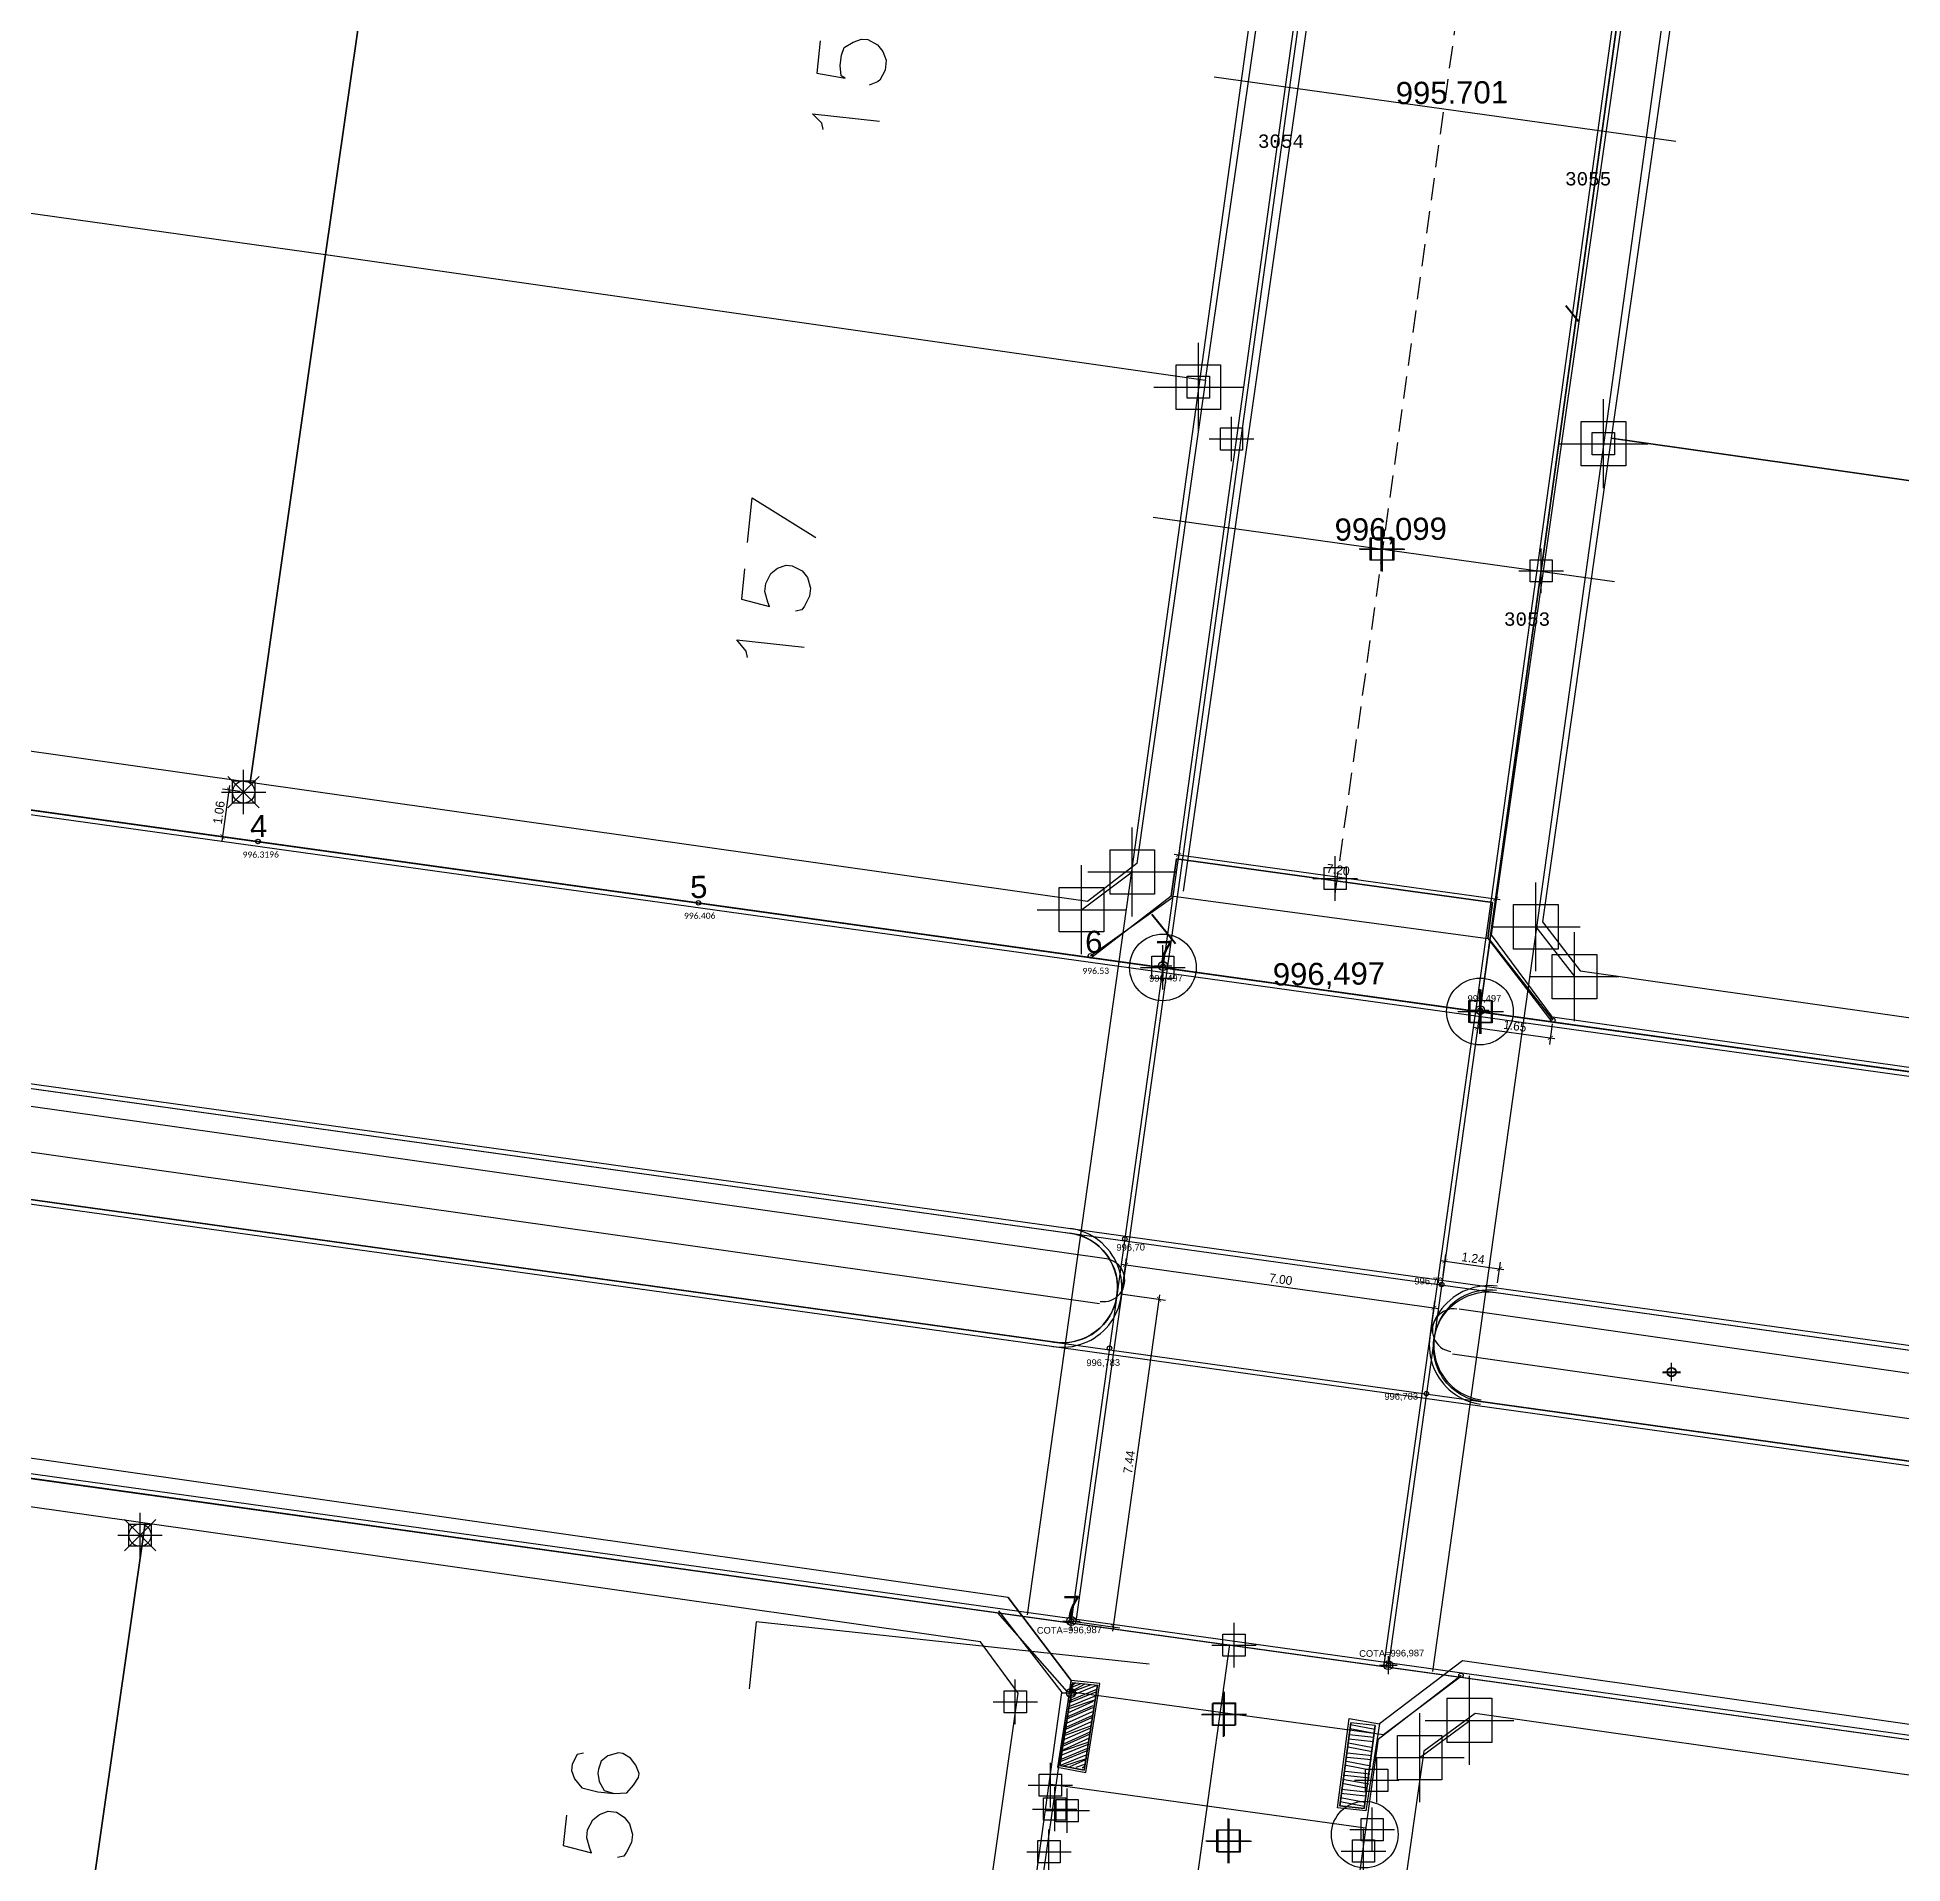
# Model space of a CAD drawing. Header units: metres. Extents: x -977055 to 805873, y -1033982 to 242021.
# Drawn here: x 883.72 to 925.68, y 1032.73 to 1073.81 of the extents above; entities that cross this region are included whole.
import ezdxf
from ezdxf.enums import TextEntityAlignment as Align

# ---------------------------------------------------------------- set-up
doc = ezdxf.new("R2010")
doc.units = ezdxf.units.M
doc.header["$PDMODE"] = 32
doc.header["$PDSIZE"] = 1.5
doc.linetypes.add('DASHED', pattern=[0.75, 0.5, -0.25])
for name, color, linetype in [('12-CONDICIONES EXISTENTES', 2, 'Continuous'), ('C-ANNO-MATC-TEXT', 150, 'Continuous'), ('C-ROAD-PROF-TEXT', 11, 'Continuous'), ('LOTE 243', 6, 'Continuous'), ('PUNTOS V', 4, 'Continuous'), ('V-NODE', 1, 'Continuous')]:
    doc.layers.add(name, color=color, linetype=linetype)
doc.layers.add('PDF2_area escolar', color=7, linetype='Continuous', true_color=0x989898)
doc.layers.add('PDF_Geometry', color=7, linetype='Continuous', true_color=0x797979)
doc.styles.add('CITY2', font='stylu.ttf', dxfattribs={"height": 0.2})
doc.styles.add('MONOTXT4', font='monotxt4.shx')
doc.styles.get("Standard").update_dxf_attribs({"font": 'arial.ttf'})
doc.dimstyles.new('COTAS2', dxfattribs={"dimtxt": 0.02, "dimasz": 0.1, "dimexe": 0.15, "dimexo": 0.08, "dimgap": 0.05, "dimtad": 1, "dimzin": 0, "dimdsep": 46, "dimtxsty": 'CITY2', "dimblk": 'ARCHTICK', "dimcen": 1, "dimdle": 0.1, "dimclrd": 1, "dimclre": 1, "dimclrt": 2, "dimadec": 0, "dimazin": 0, "dimtfac": 1, "dimtofl": 0, "dimtmove": 0, "dimatfit": 3, "dimldrblk": 'ARCHTICK', "dimfxl": 0.18, "dimtolj": 1, "dimtzin": 0, "dimarcsym": 0})

# ---------------------------------------------------------------- blocks, each defined once
blk = doc.blocks.new('*U2420')
at = {"color": 0, "linetype": 'ByBlock', "lineweight": -2, "transparency": 16777216}
for p, q in [((0, -1), (0, 1)), ((-1, 0), (1, 0))]:
    blk.add_line(p, q, dxfattribs=at)
blk.add_lwpolyline([(-0.5, -0.5), (-0.5, 0.5), (0.5, 0.5), (0.5, -0.5)], close=True, dxfattribs=at)
blk = doc.blocks.new('*U2468', base_point=(915.933, 1035.95, 997.977))
at = {"layer": 'V-NODE', "color": 10, "lineweight": -2}
blk.add_blockref('*U2420', (915.933, 1035.95, 997.977), dxfattribs=at)
blk = doc.blocks.new('*U2471', base_point=(914.814, 1035.112, 997.928))
at = {"layer": 'V-NODE', "color": 10, "lineweight": -2}
blk.add_blockref('*U2420', (914.814, 1035.112, 997.928), dxfattribs=at)
blk = doc.blocks.new('*U2474', base_point=(917.426, 1053.8, 997.251))
at = {"layer": 'V-NODE', "color": 10, "lineweight": -2}
blk.add_blockref('*U2420', (917.426, 1053.8, 997.251), dxfattribs=at)
blk = doc.blocks.new('*U2477', base_point=(918.295, 1052.68, 997.242))
at = {"layer": 'V-NODE', "color": 10, "lineweight": -2}
blk.add_blockref('*U2420', (918.295, 1052.68, 997.242), dxfattribs=at)
blk = doc.blocks.new('*U2480', base_point=(908.348, 1055.035, 997.056))
at = {"layer": 'V-NODE', "color": 10, "lineweight": -2}
blk.add_blockref('*U2420', (908.348, 1055.035, 997.056), dxfattribs=at)
blk = doc.blocks.new('*U2483', base_point=(907.208, 1054.186, 997.145))
at = {"layer": 'V-NODE', "color": 10, "lineweight": -2}
blk.add_blockref('*U2420', (907.208, 1054.186, 997.145), dxfattribs=at)
blk = doc.blocks.new('*U2486', base_point=(909.835, 1065.94, 996.842))
at = {"layer": 'V-NODE', "color": 10, "lineweight": -2}
blk.add_blockref('*U2420', (909.835, 1065.94, 996.842), dxfattribs=at)
blk = doc.blocks.new('*U2489', base_point=(918.946, 1064.669, 996.856))
at = {"layer": 'V-NODE', "color": 10, "lineweight": -2}
blk.add_blockref('*U2420', (918.946, 1064.669, 996.856), dxfattribs=at)
blk = doc.blocks.new('*U2498')
at = {"color": 0, "linetype": 'ByBlock', "lineweight": -2, "transparency": 16777216}
for p, q in [((0, -1), (0, 1)), ((-1, 0), (1, 0))]:
    blk.add_line(p, q, dxfattribs=at)
blk.add_lwpolyline([(-0.5, -0.5), (-0.5, 0.5), (0.5, 0.5), (0.5, -0.5)], close=True, dxfattribs=at)
blk = doc.blocks.new('*U2723', base_point=(909.835, 1065.94, 996.842))
at = {"layer": 'V-NODE', "color": 130, "lineweight": -2, "xscale": 0.5, "yscale": 0.5, "zscale": 0.5}
blk.add_blockref('*U2498', (909.835, 1065.94, 996.842), dxfattribs=at)
blk = doc.blocks.new('*U2726', base_point=(918.946, 1064.669, 996.856))
at = {"layer": 'V-NODE', "color": 130, "lineweight": -2, "xscale": 0.5, "yscale": 0.5, "zscale": 0.5}
blk.add_blockref('*U2498', (918.946, 1064.669, 996.856), dxfattribs=at)
blk = doc.blocks.new('*U2774', base_point=(886.033, 1040.117, 997.839))
at = {"layer": 'V-NODE', "color": 130, "lineweight": -2, "xscale": 0.5, "yscale": 0.5, "zscale": 0.5}
blk.add_blockref('*U2498', (886.033, 1040.117, 997.839), dxfattribs=at)
blk = doc.blocks.new('*U2777', base_point=(905.718, 1036.366, 997.829))
at = {"layer": 'V-NODE', "color": 130, "lineweight": -2, "xscale": 0.5, "yscale": 0.5, "zscale": 0.5}
blk.add_blockref('*U2498', (905.718, 1036.366, 997.829), dxfattribs=at)
blk = doc.blocks.new('*U2780', base_point=(888.361, 1056.832, 997.203))
at = {"layer": 'V-NODE', "color": 130, "lineweight": -2, "xscale": 0.5, "yscale": 0.5, "zscale": 0.5}
blk.add_blockref('*U2498', (888.361, 1056.832, 997.203), dxfattribs=at)
blk = doc.blocks.new('*U2823')
at = {"color": 0, "linetype": 'ByBlock', "lineweight": -2, "transparency": 16777216}
for p, q in [((-0.707, -0.707), (0.707, 0.707)), ((-0.707, 0.707), (0.707, -0.707))]:
    blk.add_line(p, q, dxfattribs=at)
blk.add_circle((0, 0), 0.5, dxfattribs=at)
blk = doc.blocks.new('*U2832', base_point=(886.033, 1040.117, 997.839))
at = {"layer": 'V-NODE', "color": 50, "lineweight": -2, "xscale": 0.5, "yscale": 0.5, "zscale": 0.5}
blk.add_blockref('*U2823', (886.033, 1040.117, 997.839), dxfattribs=at)
blk = doc.blocks.new('*U2835', base_point=(888.361, 1056.832, 997.203))
at = {"layer": 'V-NODE', "color": 50, "lineweight": -2, "xscale": 0.5, "yscale": 0.5, "zscale": 0.5}
blk.add_blockref('*U2823', (888.361, 1056.832, 997.203), dxfattribs=at)
blk = doc.blocks.new('base')
at = {"layer": 'PDF_Geometry', "lineweight": 25, "extrusion": (-0.000787417, 0.063364, 0.99799), "elevation": 0.026}
for points in [[(-314.355, -197.288), (-299.601, -195.681), (-292.744, -194.188), (-282.663, -192.111), (-274.476, -190.361), (-258.037, -185.154), (-248.029, -180.61), (-240.539, -177.71), (-228.643, -174.042), (-222.733, -172.714), (-217.384, -171.04), (-209.935, -169.248), (-202.16, -164.759), (-196.196, -160.284), (-195.073, -159.817), (-178.095, -157.457), (-154.298, -156.614), (-136.667, -154.611), (-124.436, -153.164), (-118.066, -151.474), (-100.79, -146.646), (-80.955, -140.967), (-73.385, -139.328), (-61.694, -135.822), (-40.504, -131.604), (-37.727, -130.872), (-17.661, -129.441), (1.311, -127.461), (21.092, -124.929), (41.006, -122.83), (47.376, -123.458), (63.592, -123.186), (81.402, -124.312), (85.639, -96.072), (88.705, -66.393), (92.811, -40.781), (97.16, -22.386), (100.596, -1.562), (102.483, 8.32), (109.691, 37.361), (117.528, 76.62), (126.217, 115.638), (131.513, 149.592), (134.682, 173.973), (136.916, 195.591), (139.956, 229.678), (141.558, 250.676), (142.614, 271.37), (143.252, 283.21), (147.066, 312.938), (152.58, 355.631), (153.554, 396.042), (150.869, 418.02), (151.777, 438.639), (150.959, 458.028), (151.777, 438.639), (150.869, 418.02), (153.554, 396.042), (152.58, 355.631), (147.066, 312.938), (143.252, 283.21), (142.614, 271.37), (141.558, 250.676), (139.956, 229.678), (136.916, 195.591), (134.682, 173.973), (131.513, 149.592), (126.217, 115.638), (117.528, 76.62), (109.691, 37.361), (102.483, 8.32), (100.596, -1.562), (97.16, -22.386), (92.811, -40.781), (88.705, -66.393), (85.639, -96.072), (81.402, -124.312), (63.592, -123.186), (47.376, -123.458), (41.006, -122.83), (21.092, -124.929), (1.311, -127.461), (-17.661, -129.441), (-37.727, -130.872), (-40.504, -131.604), (-61.694, -135.822), (-73.385, -139.328), (-80.955, -140.967), (-100.79, -146.646), (-118.066, -151.474), (-124.436, -153.164), (-136.667, -154.611), (-154.298, -156.614), (-178.095, -157.457), (-195.073, -159.817), (-196.196, -160.284), (-202.16, -164.759), (-209.935, -169.248), (-217.384, -171.04), (-222.733, -172.714), (-228.643, -174.042), (-240.539, -177.71), (-248.029, -180.61), (-258.037, -185.154), (-274.476, -190.361), (-282.663, -192.111), (-292.744, -194.188), (-299.601, -195.681), (-314.355, -197.288), (-312.178, -178.446), (-309.146, -157.898), (-306.876, -132.899), (-305.823, -118.002), (-298.643, -78.802), (-291.055, -45.077), (-282.252, -15.116), (-275.645, 10.473), (-270.319, 33.898), (-263.825, 63.164), (-258.15, 86.408), (-284.424, 123.888)], [(-73.972, -29.127), (-75.851, -30.477), (-73.972, -29.127), (-35.504, -35.06), (-34.154, -36.938), (-44.268, -102.03), (-86.666, -112.549), (-88.335, -111.003), (-75.851, -30.477)], [(4.42, -98.575), (-37.003, -101.004), (-27.234, -38.004)], [(-19.307, -57.275), (-19.219, -56.544), (-19.854, -56.421), (-19.768, -56.478), (-19.75, -56.712), (-19.777, -56.94), (-19.845, -57.118), (-20.044, -57.233), (-20.238, -57.302), (-20.375, -57.286), (-20.593, -57.167), (-20.713, -57.013), (-20.783, -56.819), (-20.755, -56.591), (-20.636, -56.373), (-20.585, -56.333), (-20.391, -56.263)], [(-19.345, -55.277), (-19.316, -55.419), (-19.109, -55.63), (-20.617, -55.448)], [(-17.53, -45.989), (-17.651, -46.995), (-19.072, -46.082)], [(-17.459, -45.395), (-17.376, -44.709), (-18.005, -44.541), (-17.97, -44.638), (-17.906, -44.877), (-17.928, -45.06), (-18.047, -45.278), (-18.201, -45.398), (-18.395, -45.468), (-18.532, -45.451), (-18.75, -45.332), (-18.87, -45.179), (-18.934, -44.939), (-18.912, -44.756), (-18.793, -44.539), (-18.736, -44.453), (-18.594, -44.424)], [(-17.496, -43.397), (-17.467, -43.539), (-17.266, -43.795), (-18.774, -43.614)], [(-35.504, -35.06), (-34.154, -36.938)], [(15.461, -35.033), (-25.236, -28.738)], [(-11.71, 51.199), (-13.594, 49.803), (-24.492, -20.249), (-23.096, -22.133), (15.367, -28.112), (17.206, -26.71), (28.103, 43.341), (26.707, 45.225)], [(-23.096, -22.133), (-24.492, -20.249), (-24.163, -18.295), (-24.798, -18.172), (-25.132, -20.172), (-24.492, -20.249)], [(-26.249, -20.594), (-17.427, -21.657), (-17.246, -20.149)], [(-73.109, -12.723), (-71.713, -14.606), (-33.296, -20.58), (-31.412, -19.184), (-31.083, -17.229), (-30.444, -17.306), (-30.732, -19.312), (-31.412, -19.184)], [(-24.532, -20.198), (-24.215, -18.335), (-24.758, -18.223), (-25.08, -20.132), (-24.448, -19.884)], [(-24.42, -19.655), (-25.053, -19.903)], [(-24.431, -19.747), (-25.064, -19.995)], [(-24.437, -19.792), (-25.069, -20.041)], [(-24.459, -19.975), (-24.943, -20.149)], [(-24.51, -20.015), (-24.806, -20.165)], [(-24.521, -20.107), (-24.715, -20.176)], [(-24.526, -20.152), (-24.578, -20.193)], [(-24.365, -19.198), (-24.952, -19.452)], [(-24.376, -19.289), (-24.963, -19.543)], [(-24.387, -19.381), (-24.974, -19.635)], [(-24.393, -19.427), (-24.98, -19.68)], [(-24.404, -19.518), (-24.991, -19.772)], [(-24.415, -19.609), (-25.042, -19.812)], [(-24.315, -18.787), (-24.902, -19.041)], [(-24.321, -18.832), (-24.908, -19.086)], [(-24.332, -18.924), (-24.919, -19.178)], [(-24.343, -19.015), (-24.924, -19.223)], [(-24.348, -19.061), (-24.936, -19.315)], [(-24.359, -19.152), (-24.947, -19.406)], [(-31.315, -19.149), (-31.043, -17.281), (-30.495, -17.347), (-30.766, -19.215)], [(-31.293, -18.966), (-30.75, -19.078)], [(-31.304, -19.058), (-30.761, -19.169)], [(-13.506, -18.744), (-13.363, -18.715), (-13.244, -18.498), (-13.228, -18.36), (-13.297, -18.167), (-13.458, -17.962), (-13.818, -17.872), (-14.184, -17.828), (-14.464, -17.841), (-14.623, -18.007), (-14.736, -18.179), (-14.747, -18.27), (-14.678, -18.464), (-14.557, -18.618), (-14.385, -18.731), (-14.294, -18.742), (-14.054, -18.678), (-13.901, -18.558), (-13.833, -18.38), (-13.822, -18.289), (-13.846, -18.1), (-13.961, -17.901), (-14.184, -17.828)], [(-24.226, -18.427), (-24.858, -18.675)], [(-24.231, -18.472), (-24.864, -18.721)], [(-24.242, -18.564), (-24.875, -18.812)], [(-24.253, -18.655), (-24.88, -18.858)], [(-24.304, -18.695), (-24.891, -18.949)], [(-31.243, -18.555), (-30.7, -18.667)], [(-31.254, -18.646), (-30.711, -18.758)], [(-31.271, -18.783), (-30.722, -18.849)], [(-31.282, -18.875), (-30.733, -18.941)], [(-24.215, -18.335), (-24.847, -18.583)], [(-24.306, -18.324), (-24.836, -18.492)], [(-24.443, -18.308), (-24.785, -18.452)], [(-24.58, -18.291), (-24.774, -18.36)], [(-24.717, -18.275), (-24.769, -18.315)], [(-31.183, -18.052), (-30.634, -18.118)], [(-31.194, -18.143), (-30.651, -18.255)], [(-31.205, -18.235), (-30.662, -18.347)], [(-31.221, -18.372), (-30.673, -18.438)], [(-31.232, -18.463), (-30.684, -18.53)], [(-31.087, -17.646), (-30.539, -17.712)], [(-31.098, -17.738), (-30.555, -17.849)], [(-31.155, -17.824), (-30.566, -17.941)], [(-31.172, -17.961), (-30.623, -18.027)], [(-31.049, -17.326), (-30.506, -17.438)], [(-31.06, -17.418), (-30.517, -17.529)], [(-31.076, -17.555), (-30.528, -17.621)], [(-13.107, -17.355), (-13.024, -16.669), (-13.653, -16.501), (-13.618, -16.598), (-13.554, -16.837), (-13.576, -17.02), (-13.695, -17.238), (-13.849, -17.358), (-14.043, -17.428), (-14.226, -17.406), (-14.397, -17.292), (-14.518, -17.138), (-14.582, -16.899), (-14.56, -16.716), (-14.441, -16.499), (-14.384, -16.413), (-14.242, -16.383)]]:
    blk.add_lwpolyline(points, dxfattribs=at)
for points in [[(-8.124, -52.594), (-9.968, -64.429), (9.787, -67.504), (11.636, -55.624)], [(-27.879, -49.519), (-29.722, -61.353), (-9.968, -64.429), (-8.124, -52.594)], [(-56.736, -45.022), (-58.585, -56.902), (-38.83, -59.977), (-36.982, -48.097)], [(-8.124, -52.594), (-6.276, -40.714), (12.479, -43.623), (13.312, -44.79), (11.636, -55.624)], [(-27.879, -49.519), (-26.197, -38.639), (-25.076, -37.8), (-6.276, -40.714), (-8.124, -52.594)], [(-54.939, -33.182), (-56.736, -45.022), (-36.982, -48.097), (-35.3, -37.217), (-36.139, -36.096)], [(-1.863, -12.171), (-3.712, -24.051), (15.043, -26.96), (16.209, -26.127), (17.891, -15.247)], [(-21.618, -9.096), (-23.299, -19.976), (-22.466, -21.143), (-3.712, -24.051), (-1.863, -12.171)], [(-24.758, -18.223), (-24.215, -18.335), (-24.532, -20.198), (-25.08, -20.132)], [(-50.481, -4.644), (-52.324, -16.479), (-33.569, -19.388), (-32.402, -18.554), (-30.726, -7.72)], [(-30.495, -17.347), (-31.043, -17.281), (-31.315, -19.149), (-30.766, -19.215)]]:
    blk.add_lwpolyline(points, close=True, dxfattribs=at)
at = {"layer": 'PDF_Geometry', "color": 6, "lineweight": 40, "extrusion": (-0.000787417, 0.063364, 0.99799), "elevation": 0.026}
blk.add_lwpolyline([(-36.279, -50.732), (-35.998, -51.091)], dxfattribs=at)
at = {"layer": 'PDF_Geometry', "color": 109, "lineweight": 50, "true_color": 0x136633, "extrusion": (-0.000787417, 0.063364, 0.99799), "elevation": 0.026}
blk.add_lwpolyline([(-27.045, -36.821), (-26.522, -37.487)], dxfattribs=at)
at = {"layer": 'PDF_Geometry', "lineweight": 25, "extrusion": (-0.000787417, 0.063364, 0.99799), "elevation": 0.026}
for points in [[(-25.248, -28.783, 1.000018), (-25.403, -29.738), (15.294, -36.033)], [(-33.156, -27.506), (-73.854, -21.212, 0.999988), (-74.015, -22.166), (-33.323, -28.506)]]:
    blk.add_lwpolyline(points, format="xyb", dxfattribs=at)
blk = doc.blocks.new('_ArchTick')
at = {"color": 0, "linetype": 'ByBlock', "const_width": 0.15}
blk.add_lwpolyline([(-0.5, -0.5), (0.5, 0.5)], dxfattribs=at)
blk = doc.blocks.new('*D3502')
at = {"layer": 'Defpoints', "color": 0, "transparency": 16777216}
for p in [(909.444, 1055.805, 995.204), (916.576, 1054.815, 995.204), (916.523, 1054.432)]:
    blk.add_point(p, dxfattribs=at)
at = {"layer": 'PUNTOS V', "color": 1, "linetype": 'Continuous', "lineweight": -2, "transparency": 16777216}
for p, q in [((909.433, 1055.725), (909.37, 1055.272)), ((916.565, 1054.736), (916.502, 1054.283))]:
    blk.add_line(p, q, dxfattribs=at)
at = {"layer": 'PUNTOS V', "color": 1, "lineweight": -2, "transparency": 16777216}
blk.add_line((909.292, 1055.435), (916.622, 1054.418), dxfattribs=at)
at = {"layer": 'PUNTOS V', "color": 1, "lineweight": -2, "transparency": 16777216, "xscale": 0.1, "yscale": 0.1, "zscale": 0.1}
for p, rotation in [((909.391, 1055.421), 172.1030595007811), ((916.523, 1054.432), 352.1030595007811)]:
    blk.add_blockref('_ArchTick', p, dxfattribs=dict(at, rotation=rotation))
at = {"layer": 'PUNTOS V', "color": 2, "transparency": 16777216, "insert": (912.978, 1055.083), "char_height": 0.2, "attachment_point": 5, "rotation": 352.1031, "style": 'CITY2'}
blk.add_mtext('\\A1;7.20', dxfattribs=at)
blk = doc.blocks.new('*D4196')
at = {"layer": '12-CONDICIONES EXISTENTES', "color": 1, "lineweight": -2, "transparency": 16777216}
blk.add_line((888.048, 1056.976), (887.874, 1055.728), dxfattribs=at)
at = {"layer": '12-CONDICIONES EXISTENTES', "color": 1, "linetype": 'Continuous', "lineweight": -2, "transparency": 16777216}
for p, q in [((888.282, 1056.843), (887.886, 1056.898)), ((888.136, 1055.792), (887.74, 1055.848))]:
    blk.add_line(p, q, dxfattribs=at)
at = {"layer": 'Defpoints', "color": 0, "transparency": 16777216}
for p in [(888.361, 1056.832, 997.203), (887.888, 1055.827), (888.215, 1055.781, 997.203)]:
    blk.add_point(p, dxfattribs=at)
at = {"layer": '12-CONDICIONES EXISTENTES', "color": 1, "lineweight": -2, "transparency": 16777216, "xscale": 0.1, "yscale": 0.1, "zscale": 0.1}
for p, rotation in [((888.034, 1056.877), 82.08258103561387), ((887.888, 1055.827), 262.0825810356138)]:
    blk.add_blockref('_ArchTick', p, dxfattribs=dict(at, rotation=rotation))
at = {"layer": '12-CONDICIONES EXISTENTES', "color": 2, "transparency": 16777216, "insert": (887.808, 1056.373), "char_height": 0.2, "attachment_point": 5, "rotation": 82.0826, "style": 'CITY2'}
blk.add_mtext('\\A1;1.06', dxfattribs=at)
blk = doc.blocks.new('*D4209')
at = {"layer": '12-CONDICIONES EXISTENTES', "color": 1, "linetype": 'Continuous', "lineweight": -2, "transparency": 16777216}
for p, q in [((916.162, 1051.848), (916.097, 1051.383)), ((917.796, 1051.62), (917.731, 1051.156))]:
    blk.add_line(p, q, dxfattribs=at)
at = {"layer": '12-CONDICIONES EXISTENTES', "color": 1, "lineweight": -2, "transparency": 16777216}
blk.add_line((916.018, 1051.546), (917.851, 1051.29), dxfattribs=at)
at = {"layer": 'Defpoints', "color": 0, "transparency": 16777216}
for p in [(916.173, 1051.927, 997.203), (917.807, 1051.7, 997.203), (917.752, 1051.304)]:
    blk.add_point(p, dxfattribs=at)
at = {"layer": '12-CONDICIONES EXISTENTES', "color": 1, "lineweight": -2, "transparency": 16777216, "xscale": 0.1, "yscale": 0.1, "zscale": 0.1}
for p, rotation in [((916.118, 1051.532), 172.0696829134684), ((917.752, 1051.304), 352.0696829134685)]:
    blk.add_blockref('_ArchTick', p, dxfattribs=dict(at, rotation=rotation))
at = {"layer": '12-CONDICIONES EXISTENTES', "color": 2, "transparency": 16777216, "insert": (916.956, 1051.571), "char_height": 0.2, "attachment_point": 5, "rotation": 352.0697, "style": 'CITY2'}
blk.add_mtext('\\A1;1.65', dxfattribs=at)
blk = doc.blocks.new('*U4239')
at = {"color": 0, "linetype": 'ByBlock', "lineweight": -2, "transparency": 16777216}
for p, q in [((0, -1), (0, 1)), ((-1, 0), (1, 0))]:
    blk.add_line(p, q, dxfattribs=at)
blk.add_lwpolyline([(-0.5, -0.5), (-0.5, 0.5), (0.5, 0.5), (0.5, -0.5)], close=True, dxfattribs=at)
blk = doc.blocks.new('*D4547')
at = {"layer": '12-CONDICIONES EXISTENTES', "color": 1, "lineweight": -2, "transparency": 16777216}
blk.add_line((908.963, 1045.52), (907.904, 1037.954), dxfattribs=at)
at = {"layer": '12-CONDICIONES EXISTENTES', "color": 1, "linetype": 'Continuous', "lineweight": -2, "transparency": 16777216}
for p, q in [((908.089, 1045.541), (909.098, 1045.4)), ((907.057, 1038.173), (908.066, 1038.032))]:
    blk.add_line(p, q, dxfattribs=at)
at = {"layer": 'Defpoints', "color": 0, "transparency": 16777216}
for p in [(908.01, 1045.553, 997.203), (906.978, 1038.184, 997.203), (907.917, 1038.053)]:
    blk.add_point(p, dxfattribs=at)
at = {"layer": '12-CONDICIONES EXISTENTES', "color": 1, "lineweight": -2, "transparency": 16777216, "xscale": 0.1, "yscale": 0.1, "zscale": 0.1}
for p, rotation in [((908.949, 1045.421), 82.02783056753536), ((907.917, 1038.053), 262.0278305675354)]:
    blk.add_blockref('_ArchTick', p, dxfattribs=dict(at, rotation=rotation))
at = {"layer": '12-CONDICIONES EXISTENTES', "color": 2, "transparency": 16777216, "insert": (908.278, 1041.759), "char_height": 0.2, "attachment_point": 5, "rotation": 82.0278, "style": 'CITY2'}
blk.add_mtext('\\A1;7.44', dxfattribs=at)
blk = doc.blocks.new('*D4549')
at = {"layer": '12-CONDICIONES EXISTENTES', "color": 1, "lineweight": -2, "transparency": 16777216}
blk.add_line((908.102, 1046.211), (915.233, 1045.218), dxfattribs=at)
at = {"layer": '12-CONDICIONES EXISTENTES', "color": 1, "linetype": 'Continuous', "lineweight": -2, "transparency": 16777216}
for p, q in [((908.12, 1045.618), (908.221, 1046.346)), ((915.053, 1044.652), (915.154, 1045.38))]:
    blk.add_line(p, q, dxfattribs=at)
at = {"layer": 'Defpoints', "color": 0, "transparency": 16777216}
for p in [(908.109, 1045.539, 997.203), (915.134, 1045.232), (915.042, 1044.573, 997.203)]:
    blk.add_point(p, dxfattribs=at)
at = {"layer": '12-CONDICIONES EXISTENTES', "color": 1, "lineweight": -2, "transparency": 16777216, "xscale": 0.1, "yscale": 0.1, "zscale": 0.1}
for p, rotation in [((908.201, 1046.198), 172.0696829134753), ((915.134, 1045.232), 352.0696829134752)]:
    blk.add_blockref('_ArchTick', p, dxfattribs=dict(at, rotation=rotation))
at = {"layer": '12-CONDICIONES EXISTENTES', "color": 2, "transparency": 16777216, "insert": (911.689, 1045.871), "char_height": 0.2, "attachment_point": 5, "rotation": 352.0697, "style": 'CITY2'}
blk.add_mtext('\\A1;7.00', dxfattribs=at)
blk = doc.blocks.new('*D4550')
at = {"layer": '12-CONDICIONES EXISTENTES', "color": 1, "linetype": 'Continuous', "lineweight": -2, "transparency": 16777216}
for p, q in [((915.338, 1045.965), (915.402, 1046.427)), ((916.565, 1045.795), (916.629, 1046.256))]:
    blk.add_line(p, q, dxfattribs=at)
at = {"layer": '12-CONDICIONES EXISTENTES', "color": 1, "lineweight": -2, "transparency": 16777216}
blk.add_line((915.282, 1046.292), (916.707, 1046.094), dxfattribs=at)
at = {"layer": 'Defpoints', "color": 0, "transparency": 16777216}
for p in [(916.608, 1046.107), (915.327, 1045.886, 997.203), (916.553, 1045.716, 997.203)]:
    blk.add_point(p, dxfattribs=at)
at = {"layer": '12-CONDICIONES EXISTENTES', "color": 1, "lineweight": -2, "transparency": 16777216, "xscale": 0.1, "yscale": 0.1, "zscale": 0.1}
for p, rotation in [((915.381, 1046.278), 172.0882624818345), ((916.608, 1046.107), 352.0882624818345)]:
    blk.add_blockref('_ArchTick', p, dxfattribs=dict(at, rotation=rotation))
at = {"layer": '12-CONDICIONES EXISTENTES', "color": 2, "transparency": 16777216, "insert": (916.016, 1046.346), "char_height": 0.2, "attachment_point": 5, "rotation": 352.0883, "style": 'CITY2'}
blk.add_mtext('\\A1;1.24', dxfattribs=at)
blk = doc.blocks.new('*U4553')
at = {"color": 0, "linetype": 'ByBlock', "lineweight": -2, "transparency": 16777216}
for p, q in [((-1, 0), (1, 0)), ((0, -1), (0, 1))]:
    blk.add_line(p, q, dxfattribs=at)
blk.add_circle((0, 0), 0.5, dxfattribs=at)
blk = doc.blocks.new('*U4607', base_point=(906.978, 1038.184, 996.987))
at = {"layer": 'V-NODE', "lineweight": -2, "xscale": 0.2, "yscale": 0.2, "zscale": 0.2}
blk.add_blockref('*U4553', (906.978, 1038.184, 996.987), dxfattribs=at)
blk = doc.blocks.new('*U4610', base_point=(909.041, 1052.921, 996.497))
at = {"layer": 'V-NODE', "lineweight": -2, "xscale": 0.2, "yscale": 0.2, "zscale": 0.2}
blk.add_blockref('*U4553', (909.041, 1052.921, 996.497), dxfattribs=at)
blk = doc.blocks.new('*U4619', base_point=(914.109, 1037.191, 996.987))
at = {"layer": 'V-NODE', "lineweight": -2, "xscale": 0.2, "yscale": 0.2, "zscale": 0.2}
blk.add_blockref('*U4553', (914.109, 1037.191, 996.987), dxfattribs=at)
blk = doc.blocks.new('*U4622', base_point=(916.173, 1051.927, 996.497))
at = {"layer": 'V-NODE', "lineweight": -2, "xscale": 0.2, "yscale": 0.2, "zscale": 0.2}
blk.add_blockref('*U4553', (916.173, 1051.927, 996.497), dxfattribs=at)
blk = doc.blocks.new('*U4658', base_point=(920.479, 1043.79, 997.349))
at = {"layer": 'V-NODE', "lineweight": -2, "xscale": 0.2, "yscale": 0.2, "zscale": 0.2}
blk.add_blockref('*U4553', (920.479, 1043.79, 997.349), dxfattribs=at)
blk = doc.blocks.new('*U4661', base_point=(920.477, 1043.778, 997.343))
at = {"layer": 'V-NODE', "lineweight": -2, "xscale": 0.2, "yscale": 0.2, "zscale": 0.2}
blk.add_blockref('*U4553', (920.477, 1043.778, 997.343), dxfattribs=at)
blk = doc.blocks.new('*U4664', base_point=(906.978, 1038.184, 996.987))
at = {"layer": 'V-NODE', "lineweight": -2, "xscale": 0.2, "yscale": 0.2, "zscale": 0.2}
blk.add_blockref('*U4553', (906.978, 1038.184, 996.987), dxfattribs=at)
blk = doc.blocks.new('*U4667', base_point=(909.041, 1052.921, 996.497))
at = {"layer": 'V-NODE', "lineweight": -2, "xscale": 0.2, "yscale": 0.2, "zscale": 0.2}
blk.add_blockref('*U4553', (909.041, 1052.921, 996.497), dxfattribs=at)
blk = doc.blocks.new('*U4670', base_point=(906.972, 1036.567, 997.381))
at = {"layer": 'V-NODE', "lineweight": -2, "xscale": 0.2, "yscale": 0.2, "zscale": 0.2}
blk.add_blockref('*U4553', (906.972, 1036.567, 997.381), dxfattribs=at)

msp = doc.modelspace()

# ---------------------------------------------------------------- linework, layer by layer
at = {"elevation": 997.203}
msp.add_lwpolyline([(916.1726, 1051.92728), (923.04425, 1101.45283), (916.0121, 1102.42824)], dxfattribs=at)
at = {"color": 6, "elevation": 998.163}
msp.add_lwpolyline([(1001.6411, 1031.262), (963.77008, 1036.55958), (956.56438, 1037.49647), (916.19142, 1043.11996), (916.19149, 1043.12045, -1), (916.53365, 1045.57673), (953.36205, 1040.44651), (954.21746, 1046.58721), (869.07453, 1058.44769), (858.611, 1059.787), (828.71241, 1064.10714), (827.83391, 1057.84181), (858.20959, 1053.61045, -1), (857.86743, 1051.15417), (857.86788, 1051.15411), (800.43381, 1059.15472), (799.57841, 1053.01401), (807.82417, 1051.86537), (809.291, 1050.371), (816.452, 1049.358), (818.23877, 1050.41461)], format="xyb", dxfattribs=at)
at = {"color": 6}
for points, elevation in [([(907.41705, 1053.10655), (909.22649, 1054.49767), (909.34235, 1055.32955), (916.45233, 1054.34418), (916.3455, 1053.53729), (917.78855, 1051.66179), (907.41705, 1053.10655)], 998.163), ([(909.22649, 1054.49767), (916.3455, 1053.53729)], 998.163), ([(818.23877, 1050.41461), (858.20376, 1044.84745), (866.869, 1043.709), (905.327, 1038.372), (955.01601, 1031.45227)], 998.163), ([(905.327, 1038.372), (915.72256, 1036.92431), (913.99972, 1035.62111), (906.88432, 1036.59779), (905.327, 1038.372)], 997.254)]:
    msp.add_lwpolyline(points, dxfattribs=dict(at, elevation=elevation))
at = {"color": 6, "elevation": 998.163}
msp.add_lwpolyline([(916.45233, 1054.34418), (909.34235, 1055.32955), (909.22649, 1054.49767), (916.3455, 1053.53729)], close=True, dxfattribs=at)
at = {"color": 6}
msp.add_lwpolyline([(906.60621, 1044.45569), (867.47202, 1049.90711, -1), (867.81418, 1052.3634), (906.94838, 1046.91197, -1)], format="xyb", close=True, dxfattribs=at)
at = {"layer": '12-CONDICIONES EXISTENTES', "color": 1, "linetype": 'Continuous', "elevation": 997.203}
for points in [[(867.14573, 1058.61541), (957.84176, 1045.98138)], [(867.15953, 1058.71446), (957.85555, 1046.08042)], [(866.31792, 1052.67279), (957.01395, 1040.03876)], [(866.30412, 1052.57375), (957.00015, 1039.93972)], [(857.86649, 1051.1442), (956.64419, 1037.38439)], [(857.88026, 1051.24325), (956.65799, 1037.48343)], [(865.2621, 1044.05606), (955.81638, 1031.44177)], [(865.34733, 1043.94322), (955.80258, 1031.34273)]]:
    msp.add_lwpolyline(points, dxfattribs=at)
at = {"layer": '12-CONDICIONES EXISTENTES', "color": 1}
for centre, radius, start, end in [((906.77729, 1045.68383, 997.203), 1.34, 260.611204, 82.088245), ((906.77729, 1045.68383, 997.203), 1.24, 260.611204, 82.088245), ((916.36905, 1044.38848, 997.203), 1.34, 82.069683, 262.088245), ((916.36905, 1044.38848, 997.203), 1.24, 82.069683, 262.088245)]:
    msp.add_arc(centre, radius, start, end, dxfattribs=at)
at = {"layer": 'LOTE 243', "color": 1, "linetype": 'DASHED', "elevation": 995.204}
msp.add_lwpolyline([(922.24635, 1121.89904), (912.8862, 1054.41761)], dxfattribs=at)
at = {"layer": 'LOTE 243', "color": 1, "elevation": 995.204}
for points in [[(925.39062, 1119.09288), (916.35269, 1053.93449), (914.01007, 1037.20492)], [(925.48046, 1119.0127), (916.45174, 1053.92069), (914.10911, 1037.19105)], [(926.47097, 1118.87531), (917.44216, 1053.78265), (915.09944, 1037.05237)], [(918.0012, 1117.49637), (909.32066, 1054.91453), (906.97796, 1038.18442)], [(918.1173, 1117.60555), (909.4197, 1054.90073), (907.07699, 1038.17056)], [(916.84018, 1116.40457), (908.33023, 1055.05256), (905.98762, 1038.3231)]]:
    msp.add_lwpolyline(points, dxfattribs=at)
at = {"layer": 'PDF_Geometry', "lineweight": 25, "extrusion": (-0.000787417, 0.063364, 0.99799)}
msp.add_arc((-928.49336, -967.99416, 1060.76006), 0.4834, 261.178451, 81.18047, dxfattribs=at)
at = {"layer": 'PUNTOS V', "color": 1}
for points, elevation in [([(910.19313, 1072.91946), (920.57105, 1071.47589)], 996.877), ([(908.81539, 1063.01482), (919.19331, 1061.57125)], 996.877), ([(907.208, 1054.186), (908.348, 1055.035)], 997.145), ([(907.40721, 1053.14831), (909.25781, 1054.46572)], 997.145), ([(916.39286, 1053.50026), (917.80682, 1051.69963)], 997.251), ([(917.426, 1053.8), (918.295, 1052.68)], 997.251), ([(905.34372, 1038.41207), (906.7622, 1036.57971)], 997.145), ([(880.99061, 825.33033), (910.54652, 1037.65447)], 1010.921), ([(913.87576, 1035.52465), (915.74333, 1036.9634)], 997.251), ([(877.00719, 822.82532), (906.7622, 1036.57971)], 1010.921), ([(914.814, 1035.112), (915.938, 1035.947)], 997.928), ([(886.19302, 836.59243), (913.88579, 1035.5321)], 1010.921), ([(906.46657, 1034.52425), (913.59765, 1033.53044)], 997.205)]:
    msp.add_lwpolyline(points, dxfattribs=dict(at, elevation=elevation))
for centre in [(888.68619, 1055.71884, 997.971), (898.59085, 1054.34109, 997.971), (907.40721, 1053.14831, 997.203), (909.04143, 1052.92066, 997.203), (916.1726, 1051.92728, 997.203), (917.80682, 1051.69963, 997.203), (908.18164, 1046.78056, 997.203), (915.3084, 1045.75567, 996.877), (907.83773, 1044.32452, 997.203), (914.96448, 1043.29963, 996.877), (906.97794, 1038.18443, 997.203), (914.10911, 1037.19105, 995.204), (915.74333, 1036.9634, 997.251)]:
    msp.add_circle(centre, 0.05, dxfattribs=at)
for p in [(909.03681, 1052.88745, 996.497), (916.16819, 1051.89576, 996.497), (913.57682, 1033.38099)]:
    msp.add_point(p, dxfattribs=at)

# ---------------------------------------------------------------- block references
at = {"layer": 'C-ANNO-MATC-TEXT', "lineweight": -2, "xscale": 0.5, "yscale": 0.5, "zscale": 0.5}
for p in [(910.58, 1064.776, 996.044), (913.949, 1062.301, 996.097), (913.979, 1062.297, 996.097), (917.546, 1061.808, 996.104), (912.912, 1054.887, 996.787), (909.037, 1052.887, 996.495), (916.168, 1051.896, 996.495), (916.196, 1051.894, 996.674), (910.638, 1037.642, 996.985), (910.403, 1036.082, 997.45), (910.42, 1036.092, 997.317), (913.846, 1034.603, 997.26), (906.507, 1034.492, 997.118), (906.605, 1033.955, 997.659), (906.885, 1033.92, 997.382), (913.745, 1033.492, 997.18), (906.474, 1032.996, 997.703), (910.503, 1033.24, -0.002), (910.529, 1033.236, -0.002), (913.549, 1033.01, 997.621)]:
    msp.add_blockref('*U4239', p, dxfattribs=at)
at = {"layer": 'PDF2_area escolar'}
msp.add_blockref('base', (882.736, 1016.336, 999.038), dxfattribs=at)
at = {"layer": 'V-NODE'}
for name, p in [('*U2486', (909.835, 1065.94, 996.842)), ('*U2723', (909.835, 1065.94, 996.842)), ('*U2489', (918.946, 1064.669, 996.856)), ('*U2726', (918.946, 1064.669, 996.856)), ('*U2780', (888.361, 1056.832, 997.203)), ('*U2835', (888.361, 1056.832, 997.203)), ('*U2480', (908.348, 1055.035, 997.056)), ('*U2483', (907.208, 1054.186, 997.145)), ('*U2474', (917.426, 1053.8, 997.251)), ('*U2477', (918.295, 1052.68, 997.242)), ('*U4610', (909.041, 1052.921, 996.495)), ('*U4667', (909.041, 1052.921, 996.495)), ('*U4622', (916.173, 1051.927, 996.495)), ('*U4661', (920.477, 1043.778, 997.341)), ('*U4658', (920.479, 1043.79, 997.347)), ('*U2774', (886.033, 1040.117, 997.839)), ('*U2832', (886.033, 1040.117, 997.839)), ('*U4607', (906.978, 1038.184, 996.985)), ('*U4664', (906.978, 1038.184, 996.985)), ('*U4619', (914.109, 1037.191, 996.985)), ('*U2777', (905.718, 1036.366, 997.829)), ('*U4670', (906.972, 1036.567, 997.379)), ('*U2468', (915.933, 1035.95, 997.977)), ('*U2471', (914.814, 1035.112, 997.928))]:
    msp.add_blockref(name, p, dxfattribs=at)

# ---------------------------------------------------------------- texts
at = {"layer": 'C-ROAD-PROF-TEXT', "color": 11, "linetype": 'Continuous', "lineweight": -3, "attachment_point": 8, "rotation": 0.571108}
for s, insert, char_height in [('{\\C2;995.701}', (915.54003, 1072.3094), 0.5), ('{\\C2;996,099}', (914.16611, 1062.40423), 0.5), ('{\\C2;4}', (888.70371, 1055.81764, 996.877), 0.5), ('{\\fCalibri|b0|i0|c0|p34;\\H0.91667x;\\C256;996.3196}', (888.74866, 1055.35503, 1011.104), 0.15), ('{\\C2;5}', (898.60218, 1054.44077, 996.877), 0.5), ('{\\fCalibri|b0|i0|c0|p34;\\H0.91667x;\\C256;996.406}', (898.62137, 1053.97861, 1011.104), 0.15), ('{\\C2;6}', (907.48554, 1053.20509), 0.5), ('{\\C2;7}', (909.07131, 1052.98451), 0.5), ('{\\fCalibri|b0|i0|c0|p34;\\H0.91667x;\\C256;996.53}', (907.52854, 1052.73919, 1011.104), 0.15), ('{\\C2;996,497}', (909.10769, 1052.54189), 0.15), ('{\\C2;996,497}', (912.7757, 1052.4004), 0.5), ('{\\C2;996,497}', (916.27062, 1052.08591), 0.15), ('{\\C2;996,70}', (908.31418, 1046.48908, 995.204), 0.15), ('{\\C2;996,70}', (915.01643, 1045.73055, 995.204), 0.15), ('{\\C2;996,783}', (907.69676, 1043.89411, 995.204), 0.15), ('{\\C2;996,783}', (914.39901, 1043.13558, 995.204), 0.15), ('{\\C2;7}', (906.98713, 1038.25055), 0.5), ('{\\C2;COTA=996,987}', (906.93514, 1037.87865, 995.204), 0.15), ('{\\C2;COTA=996,987}', (914.18477, 1037.35708, 996.877), 0.15)]:
    msp.add_mtext(s, dxfattribs=dict(at, insert=insert, char_height=char_height))
at = {"layer": 'LOTE 243', "color": 1, "linetype": 'DASHED', "style": 'MONOTXT4'}
for s, p in [('3054', (911.17392, 1071.62359, 1004.05956)), ('3055', (918.08229, 1070.77799, 1004.05956)), ('3053', (916.70837, 1060.87282, 1004.05956))]:
    msp.add_text(s, height=0.3, dxfattribs=at).set_placement(p, align=Align.TOP_LEFT)

# ---------------------------------------------------------------- dimensions: what is measured, and where the dimension line sits
at = {"layer": '12-CONDICIONES EXISTENTES', "color": 1}
for p1, p2, distance, picture, middle in [((888.361, 1056.832, 997.203), (888.2149, 1055.78142, 997.203), -0.32983, '*D4196', (887.80827, 1056.37342)), ((916.1726, 1051.92728, 997.203), (917.80682, 1051.69963, 997.203), -0.3992, '*D4209', (916.95593, 1051.57092)), ((915.32668, 1045.88622, 997.203), (916.5535, 1045.71573, 997.203), 0.39552, '*D4550', (916.01579, 1046.34572)), ((908.10885, 1045.53873, 997.203), (915.04181, 1044.57296, 997.203), 0.66521, '*D4549', (911.68889, 1045.87109)), ((908.00981, 1045.55252, 997.203), (906.97794, 1038.18443, 997.203), 0.94872, '*D4547', (908.27777, 1041.75869))]:
    dim = msp.add_aligned_dim(p1=p1, p2=p2, distance=distance, dimstyle='COTAS2', dxfattribs=at)
    dim.commit()
    dim.dimension.update_dxf_attribs({"geometry": picture, "text_midpoint": middle})
at = {"layer": 'PUNTOS V', "color": 1}
dim = msp.add_aligned_dim(p1=(909.44413, 1055.80469, 995.204), p2=(916.57585, 1054.81547, 995.204), distance=-0.3875, dimstyle='COTAS2', dxfattribs=at)
dim.commit()
dim.dimension.update_dxf_attribs({"geometry": '*D3502', "text_midpoint": (912.97844, 1055.08266)})

doc.saveas('drawing.dxf')
